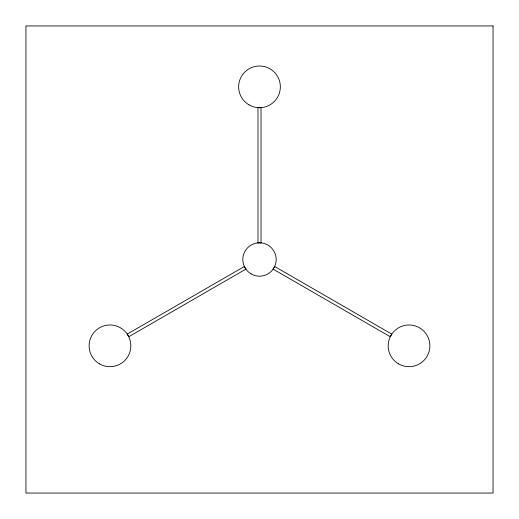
<?xml version="1.0" encoding="UTF-8"?>
<svg xmlns="http://www.w3.org/2000/svg" width="519" height="519" viewBox="0 0 519 519"><rect width="100%" height="100%" fill="white"/><g stroke="black" fill="none" stroke-linecap="round" stroke-linejoin="round"><path stroke-width="0.78" d="M274.629 266.532L273.156 269.082M390.294 336.669L391.728 334.191M127.226 334.119L244.352 266.494M128.744 336.747L245.87 269.121M258.014 242.886L260.986 242.886M260.973 107.641L258.027 107.641M274.648 266.494L391.774 334.119M273.13 269.121L390.256 336.747M245.844 269.082L244.371 266.532M127.272 334.191L128.706 336.669M261.018 107.634L261.018 242.886M257.982 107.634L257.982 242.886M493.05 25.95L25.95 25.95L25.95 493.05L493.05 493.05L493.05 25.95M249.075 104.896A20.851 20.851 0 0 0 280.351 86.842A20.851 20.851 0 0 0 249.075 68.78A20.851 20.851 0 0 0 249.075 104.896M251.157 273.948A16.679 16.679 0 0 0 276.179 259.5A16.679 16.679 0 0 0 251.157 245.052A16.679 16.679 0 0 0 251.157 273.948M398.605 363.89A20.851 20.851 0 0 0 429.881 345.829A20.851 20.851 0 0 0 398.605 327.768A20.851 20.851 0 0 0 398.605 363.89M99.544 363.89A20.851 20.851 0 0 0 130.827 345.829A20.851 20.851 0 0 0 99.544 327.768A20.851 20.851 0 0 0 99.544 363.89"/></g></svg>
